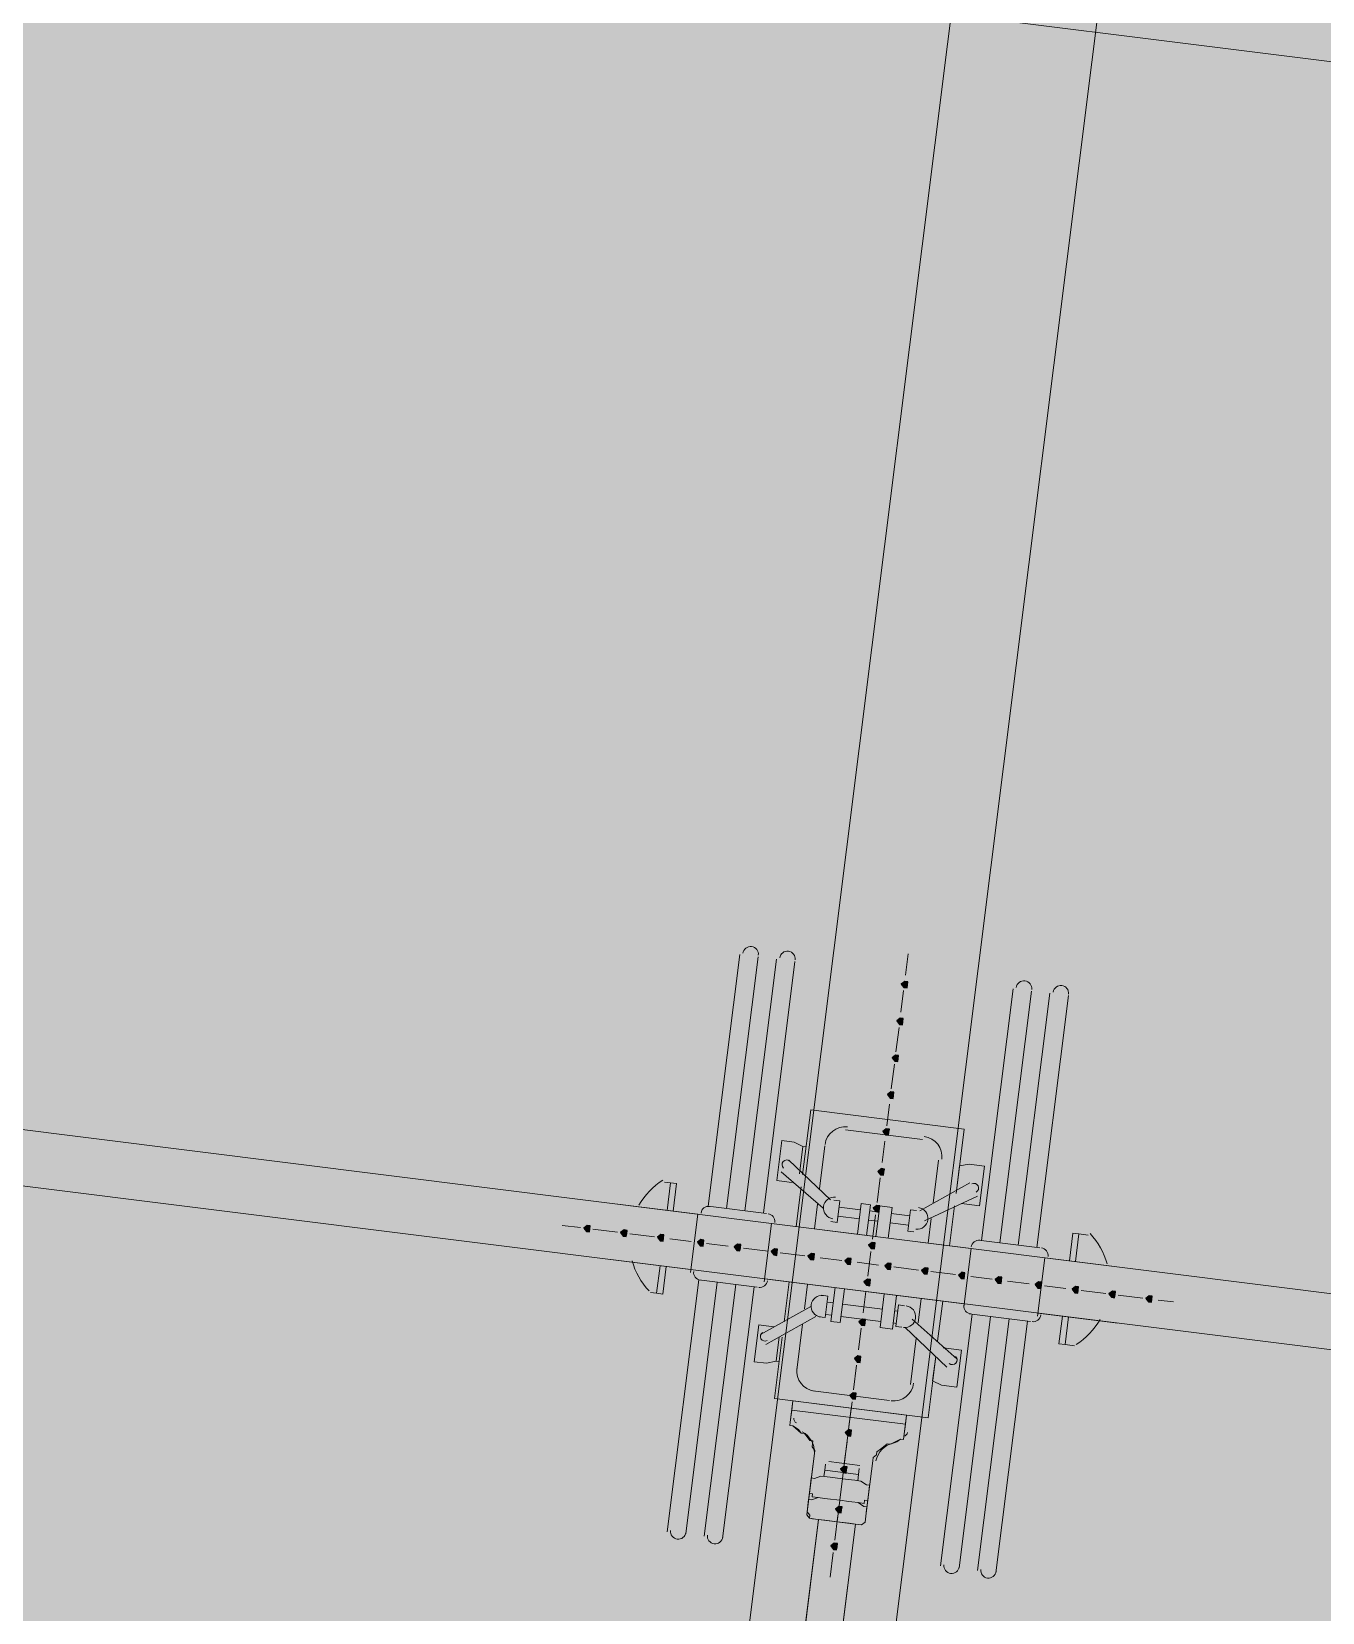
# Model space of a CAD drawing. Header units: metres. Extents: x -4 to 509425, y 7549 to 4732445.
# Drawn here: x 476064.568 to 476068.098, y 4719738.14 to 4719742.464 of the extents above; entities that cross this region are included whole.
import ezdxf

# ---------------------------------------------------------------- set-up
doc = ezdxf.new("R2010")
doc.units = ezdxf.units.M
doc.header["$LTSCALE"] = 0.01
doc.header["$MEASUREMENT"] = 0
doc.layers.get('0').update_dxf_attribs({"lineweight": 0})
doc.layers.add('_SUBESTACIÓN', color=1, linetype='Continuous')
doc.layers.add('SUBESTACION LA VID', color=253, linetype='Continuous')

# ---------------------------------------------------------------- blocks, each defined once
blk = doc.blocks.new('A$Cfff6051d')
at = {"layer": 'SUBESTACION LA VID', "transparency": 33554687}
h = blk.add_hatch(color=256, dxfattribs=at)
h.dxf.hatch_style = 2
h.paths.add_polyline_path([(476066.9637, 4719739.8566), (476066.9648, 4719739.865), (476066.9564, 4719739.866), (476066.9469, 4719739.8587), (476066.9542, 4719739.8492), (476066.9626, 4719739.8481)])
h = blk.add_hatch(color=256, dxfattribs=at)
h.dxf.hatch_style = 2
h.paths.add_polyline_path([(476066.9511, 4719739.7557), (476066.9521, 4719739.7641), (476066.9437, 4719739.7652), (476066.9343, 4719739.7579), (476066.9416, 4719739.7484), (476066.95, 4719739.7473)])
h = blk.add_hatch(color=256, dxfattribs=at)
h.dxf.hatch_style = 2
h.paths.add_polyline_path([(476066.9384, 4719739.6549), (476066.9395, 4719739.6633), (476066.9311, 4719739.6644), (476066.9216, 4719739.657), (476066.929, 4719739.6476), (476066.9374, 4719739.6465)])
h = blk.add_hatch(color=256, dxfattribs=at)
h.dxf.hatch_style = 2
h.paths.add_polyline_path([(476066.9258, 4719739.5541), (476066.9268, 4719739.5625), (476066.9184, 4719739.5636), (476066.909, 4719739.5562), (476066.9163, 4719739.5468), (476066.9247, 4719739.5457)])
h = blk.add_hatch(color=256, dxfattribs=at)
h.dxf.hatch_style = 2
h.paths.add_polyline_path([(476066.9131, 4719739.4533), (476066.9142, 4719739.4617), (476066.9058, 4719739.4628), (476066.8963, 4719739.4554), (476066.9037, 4719739.446), (476066.9121, 4719739.4449)])
h = blk.add_hatch(color=256, dxfattribs=at)
h.dxf.hatch_style = 2
h.paths.add_polyline_path([(476066.8995, 4719739.3441), (476066.9005, 4719739.3525), (476066.8921, 4719739.3536), (476066.8827, 4719739.3462), (476066.89, 4719739.3368), (476066.8984, 4719739.3357)])
h = blk.add_hatch(color=256, dxfattribs=at)
h.dxf.hatch_style = 2
h.paths.add_polyline_path([(476066.8868, 4719739.2433), (476066.8879, 4719739.2517), (476066.8795, 4719739.2528), (476066.87, 4719739.2454), (476066.8774, 4719739.236), (476066.8858, 4719739.2349)])
h = blk.add_hatch(color=256, dxfattribs=at)
h.dxf.hatch_style = 2
h.paths.add_polyline_path([(476066.095, 4719739.189), (476066.0961, 4719739.1974), (476066.0877, 4719739.1985), (476066.0782, 4719739.1911), (476066.0856, 4719739.1817), (476066.094, 4719739.1806)])
h = blk.add_hatch(color=256, dxfattribs=at)
h.dxf.hatch_style = 2
h.paths.add_polyline_path([(476066.1958, 4719739.1764), (476066.1969, 4719739.1848), (476066.1885, 4719739.1858), (476066.179, 4719739.1785), (476066.1864, 4719739.169), (476066.1948, 4719739.168)])
h = blk.add_hatch(color=256, dxfattribs=at)
h.dxf.hatch_style = 2
h.paths.add_polyline_path([(476066.2966, 4719739.1637), (476066.2977, 4719739.1721), (476066.2893, 4719739.1732), (476066.2798, 4719739.1658), (476066.2872, 4719739.1564), (476066.2956, 4719739.1553)])
h = blk.add_hatch(color=256, dxfattribs=at)
h.dxf.hatch_style = 2
h.paths.add_polyline_path([(476066.4058, 4719739.15), (476066.4069, 4719739.1584), (476066.3985, 4719739.1595), (476066.389, 4719739.1521), (476066.3964, 4719739.1427), (476066.4048, 4719739.1416)])
h = blk.add_hatch(color=256, dxfattribs=at)
h.dxf.hatch_style = 2
h.paths.add_polyline_path([(476066.5067, 4719739.1374), (476066.5077, 4719739.1458), (476066.4993, 4719739.1469), (476066.4899, 4719739.1395), (476066.4972, 4719739.1301), (476066.5056, 4719739.129)])
h = blk.add_hatch(color=256, dxfattribs=at)
h.dxf.hatch_style = 2
h.paths.add_polyline_path([(476066.8742, 4719739.1425), (476066.8752, 4719739.1509), (476066.8668, 4719739.152), (476066.8574, 4719739.1446), (476066.8647, 4719739.1352), (476066.8731, 4719739.1341)])
h = blk.add_hatch(color=256, dxfattribs=at)
h.dxf.hatch_style = 2
h.paths.add_polyline_path([(476066.6075, 4719739.1248), (476066.6085, 4719739.1332), (476066.6001, 4719739.1342), (476066.5907, 4719739.1269), (476066.598, 4719739.1174), (476066.6064, 4719739.1164)])
h = blk.add_hatch(color=256, dxfattribs=at)
h.dxf.hatch_style = 2
h.paths.add_polyline_path([(476066.7083, 4719739.1121), (476066.7093, 4719739.1205), (476066.7009, 4719739.1216), (476066.6915, 4719739.1142), (476066.6988, 4719739.1048), (476066.7072, 4719739.1037)])
h = blk.add_hatch(color=256, dxfattribs=at)
h.dxf.hatch_style = 2
h.paths.add_polyline_path([(476066.8091, 4719739.0995), (476066.8101, 4719739.1079), (476066.8017, 4719739.1089), (476066.7923, 4719739.1016), (476066.7996, 4719739.0921), (476066.808, 4719739.0911)])
h = blk.add_hatch(color=256, dxfattribs=at)
h.dxf.hatch_style = 2
h.paths.add_polyline_path([(476066.9183, 4719739.0858), (476066.9193, 4719739.0942), (476066.9109, 4719739.0953), (476066.9015, 4719739.0879), (476066.9088, 4719739.0785), (476066.9172, 4719739.0774)])
h = blk.add_hatch(color=256, dxfattribs=at)
h.dxf.hatch_style = 2
h.paths.add_polyline_path([(476067.0191, 4719739.0732), (476067.0201, 4719739.0816), (476067.0117, 4719739.0826), (476067.0023, 4719739.0753), (476067.0096, 4719739.0658), (476067.018, 4719739.0648)])
h = blk.add_hatch(color=256, dxfattribs=at)
h.dxf.hatch_style = 2
h.paths.add_polyline_path([(476067.1199, 4719739.0605), (476067.1209, 4719739.0689), (476067.1125, 4719739.07), (476067.1031, 4719739.0626), (476067.1104, 4719739.0532), (476067.1188, 4719739.0521)])
h = blk.add_hatch(color=256, dxfattribs=at)
h.dxf.hatch_style = 2
h.paths.add_polyline_path([(476067.2207, 4719739.0479), (476067.2217, 4719739.0563), (476067.2133, 4719739.0573), (476067.2039, 4719739.05), (476067.2112, 4719739.0405), (476067.2196, 4719739.0395)])
h = blk.add_hatch(color=256, dxfattribs=at)
h.dxf.hatch_style = 2
h.paths.add_polyline_path([(476066.8615, 4719739.0417), (476066.8626, 4719739.0501), (476066.8542, 4719739.0512), (476066.8447, 4719739.0438), (476066.8521, 4719739.0344), (476066.8605, 4719739.0333)])
h = blk.add_hatch(color=256, dxfattribs=at)
h.dxf.hatch_style = 2
h.paths.add_polyline_path([(476067.3299, 4719739.0342), (476067.3309, 4719739.0426), (476067.3225, 4719739.0436), (476067.3131, 4719739.0363), (476067.3204, 4719739.0268), (476067.3288, 4719739.0258)])
h = blk.add_hatch(color=256, dxfattribs=at)
h.dxf.hatch_style = 2
h.paths.add_polyline_path([(476067.4307, 4719739.0216), (476067.4317, 4719739.03), (476067.4233, 4719739.031), (476067.4139, 4719739.0237), (476067.4212, 4719739.0142), (476067.4296, 4719739.0132)])
h = blk.add_hatch(color=256, dxfattribs=at)
h.dxf.hatch_style = 2
h.paths.add_polyline_path([(476067.5315, 4719739.0089), (476067.5325, 4719739.0173), (476067.5241, 4719739.0184), (476067.5147, 4719739.011), (476067.522, 4719739.0016), (476067.5304, 4719739.0005)])
h = blk.add_hatch(color=256, dxfattribs=at)
h.dxf.hatch_style = 2
h.paths.add_polyline_path([(476067.6323, 4719738.9963), (476067.6333, 4719739.0047), (476067.6249, 4719739.0057), (476067.6155, 4719738.9984), (476067.6228, 4719738.9889), (476067.6312, 4719738.9879)])
h = blk.add_hatch(color=256, dxfattribs=at)
h.dxf.hatch_style = 2
h.paths.add_polyline_path([(476066.8479, 4719738.9325), (476066.8489, 4719738.9409), (476066.8405, 4719738.942), (476066.8311, 4719738.9346), (476066.8384, 4719738.9252), (476066.8468, 4719738.9241)])
h = blk.add_hatch(color=256, dxfattribs=at)
h.dxf.hatch_style = 2
h.paths.add_polyline_path([(476066.8352, 4719738.8317), (476066.8363, 4719738.8401), (476066.8279, 4719738.8412), (476066.8184, 4719738.8338), (476066.8258, 4719738.8244), (476066.8342, 4719738.8233)])
h = blk.add_hatch(color=256, dxfattribs=at)
h.dxf.hatch_style = 2
h.paths.add_polyline_path([(476066.8226, 4719738.7309), (476066.8236, 4719738.7393), (476066.8152, 4719738.7404), (476066.8058, 4719738.733), (476066.8131, 4719738.7236), (476066.8215, 4719738.7225)])
h = blk.add_hatch(color=256, dxfattribs=at)
h.dxf.hatch_style = 2
h.paths.add_polyline_path([(476066.8099, 4719738.6301), (476066.811, 4719738.6385), (476066.8026, 4719738.6396), (476066.7931, 4719738.6322), (476066.8005, 4719738.6228), (476066.8089, 4719738.6217)])
h = blk.add_hatch(color=256, dxfattribs=at)
h.dxf.hatch_style = 2
h.paths.add_polyline_path([(476066.7973, 4719738.5293), (476066.7984, 4719738.5377), (476066.79, 4719738.5388), (476066.7805, 4719738.5314), (476066.7878, 4719738.522), (476066.7962, 4719738.5209)])
h = blk.add_hatch(color=256, dxfattribs=at)
h.dxf.hatch_style = 2
h.paths.add_polyline_path([(476066.7836, 4719738.4201), (476066.7847, 4719738.4285), (476066.7763, 4719738.4295), (476066.7668, 4719738.4222), (476066.7742, 4719738.4127), (476066.7826, 4719738.4117)])
h = blk.add_hatch(color=256, dxfattribs=at)
h.dxf.hatch_style = 2
h.paths.add_polyline_path([(476066.771, 4719738.3193), (476066.772, 4719738.3277), (476066.7636, 4719738.3287), (476066.7542, 4719738.3214), (476066.7615, 4719738.3119), (476066.7699, 4719738.3109)])
at = {"layer": 'SUBESTACION LA VID', "lineweight": 15}
for p, q in [((476071.0063, 4719742.0204), (475975.2593, 4719754.0241)), ((476070.5903, 4719738.7022), (475974.8433, 4719750.706)), ((476070.5713, 4719738.551), (475974.8243, 4719750.5548)), ((476066.5048, 4719739.9397), (476066.4185, 4719739.2508)), ((476066.4689, 4719739.2445), (476066.5552, 4719739.9334)), ((476066.6056, 4719739.927), (476066.5193, 4719739.2382)), ((476066.5697, 4719739.2319), (476066.656, 4719739.9207)), ((476066.9658, 4719739.9416), (476066.9585, 4719739.8828)), ((476066.9532, 4719739.8408), (476066.9458, 4719739.782)), ((476067.1661, 4719739.1571), (476067.2525, 4719739.8459)), ((476067.3029, 4719739.8396), (476067.2165, 4719739.1508)), ((476067.2669, 4719739.1445), (476067.3533, 4719739.8333)), ((476067.4037, 4719739.827), (476067.3173, 4719739.1382)), ((476066.9406, 4719739.74), (476066.9321, 4719739.6728)), ((476066.9279, 4719739.6392), (476066.9195, 4719739.572)), ((476066.9142, 4719739.53), (476066.9069, 4719739.4712)), ((476066.6768, 4719739.3379), (476066.699, 4719739.5143)), ((476067.119, 4719739.4617), (476066.699, 4719739.5143)), ((476067.0045, 4719739.4333), (476066.7945, 4719739.4597)), ((476067.0969, 4719739.2853), (476067.119, 4719739.4617)), ((476066.723, 4719739.298), (476066.7378, 4719739.4156)), ((476066.9016, 4719739.4292), (476066.8942, 4719739.3704)), ((476066.639, 4719739.3768), (476066.7535, 4719739.2686)), ((476067.0338, 4719739.259), (476067.0486, 4719739.3766)), ((476066.2988, 4719739.317), (476066.3156, 4719739.3149)), ((476066.618, 4719739.3453), (476066.7335, 4719739.2455)), ((476066.8889, 4719739.3284), (476066.8805, 4719739.2612)), ((476067.1347, 4719739.3146), (476066.9971, 4719739.238)), ((476066.6589, 4719739.1951), (476066.6726, 4719739.3043)), ((476067.1557, 4719739.2779), (476067.0107, 4719739.2107)), ((476066.3901, 4719739.2288), (476066.1717, 4719739.2562)), ((476066.3701, 4719739.0692), (476066.3901, 4719739.2288)), ((476066.5781, 4719739.2308), (476066.4185, 4719739.2508)), ((476066.7093, 4719739.1888), (476066.7178, 4719739.256)), ((476066.8354, 4719739.2412), (476066.7766, 4719739.2486)), ((476066.8269, 4719739.174), (476066.8375, 4719739.258)), ((476066.8627, 4719739.2549), (476066.8375, 4719739.258)), ((476066.8521, 4719739.1709), (476066.8627, 4719739.2549)), ((476066.8858, 4719739.2349), (476066.8606, 4719739.2381)), ((476066.8763, 4719739.2276), (476066.8679, 4719739.1604)), ((476066.8773, 4719739.1677), (476066.8879, 4719739.2517)), ((476066.9215, 4719739.2475), (476066.8879, 4719739.2517)), ((476066.9109, 4719739.1635), (476066.9215, 4719739.2475)), ((476066.9698, 4719739.2244), (476066.9194, 4719739.2307)), ((476066.9887, 4719739.2391), (476066.9719, 4719739.2412)), ((476067.0789, 4719739.1424), (476067.0926, 4719739.2517)), ((476066.0698, 4719739.1922), (476066.0194, 4719739.1985)), ((476066.1706, 4719739.1795), (476066.1034, 4719739.188)), ((476066.5917, 4719739.2035), (476066.5717, 4719739.0439)), ((476067.1378, 4719739.1351), (476066.5917, 4719739.2035)), ((476066.8322, 4719739.216), (476066.7734, 4719739.2234)), ((476066.8826, 4719739.2097), (476066.8574, 4719739.2129)), ((476066.9666, 4719739.1992), (476066.9162, 4719739.2055)), ((476067.0201, 4719739.1498), (476067.0286, 4719739.217)), ((476066.2714, 4719739.1669), (476066.2042, 4719739.1753)), ((476066.3722, 4719739.1543), (476066.3134, 4719739.1616)), ((476066.473, 4719739.1416), (476066.4142, 4719739.149)), ((476067.1577, 4719739.1582), (476067.3257, 4719739.1371)), ((476067.458, 4719739.1717), (476067.4328, 4719739.1749)), ((476066.3712, 4719739.0776), (476066.1528, 4719739.105)), ((476066.5823, 4719739.1279), (476066.5151, 4719739.1363)), ((476066.6831, 4719739.1153), (476066.6159, 4719739.1237)), ((476066.7839, 4719739.1026), (476066.7251, 4719739.11)), ((476066.8847, 4719739.09), (476066.8259, 4719739.0974)), ((476066.8637, 4719739.1268), (476066.8552, 4719739.0596)), ((476067.1378, 4719739.1351), (476067.1177, 4719738.9755)), ((476067.3194, 4719738.9502), (476067.3394, 4719739.1098)), ((476067.3394, 4719739.1098), (476067.5578, 4719739.0824)), ((476066.2945, 4719739.0104), (476066.304, 4719739.086)), ((476066.9939, 4719739.0763), (476066.9267, 4719739.0847)), ((476067.0947, 4719739.0637), (476067.0275, 4719739.0721)), ((476067.1955, 4719739.051), (476067.1367, 4719739.0584)), ((476066.2777, 4719739.0125), (476066.2609, 4719739.0146)), ((476066.3068, 4719738.3604), (476066.3932, 4719739.0492)), ((476066.4436, 4719739.0429), (476066.3572, 4719738.3541)), ((476066.5528, 4719739.0292), (476066.3932, 4719739.0492)), ((476066.4077, 4719738.3478), (476066.494, 4719739.0366)), ((476066.5444, 4719739.0303), (476066.4581, 4719738.3415)), ((476067.1188, 4719738.9839), (476066.5728, 4719739.0523)), ((476066.6263, 4719738.9347), (476066.64, 4719739.0439)), ((476066.682, 4719738.9704), (476066.6904, 4719739.0376)), ((476066.766, 4719739.0281), (476066.7544, 4719738.9357)), ((476066.7912, 4719739.0249), (476066.7796, 4719738.9325)), ((476066.85, 4719739.0176), (476066.8426, 4719738.9588)), ((476066.9004, 4719739.0113), (476066.8888, 4719738.9188)), ((476067.2963, 4719739.0384), (476067.2375, 4719739.0458)), ((476067.3971, 4719739.0258), (476067.3383, 4719739.0331)), ((476067.5063, 4719739.0121), (476067.4391, 4719739.0205)), ((476066.5622, 4719738.9001), (476066.6998, 4719738.9767)), ((476066.7607, 4719738.9861), (476066.7439, 4719738.9882)), ((476066.8951, 4719738.9692), (476066.7859, 4719738.9829)), ((476066.934, 4719739.007), (476066.9224, 4719738.9146)), ((476066.9928, 4719738.9314), (476067.0012, 4719738.9986)), ((476067.0463, 4719738.882), (476067.06, 4719738.9912)), ((476067.6071, 4719738.9994), (476067.5399, 4719739.0079)), ((476067.6911, 4719738.9889), (476067.6491, 4719738.9942)), ((476066.5759, 4719738.8728), (476066.7135, 4719738.9494)), ((476066.6609, 4719738.8024), (476066.6767, 4719738.9284)), ((476066.7565, 4719738.9525), (476066.7397, 4719738.9546)), ((476066.7796, 4719738.9325), (476066.7544, 4719738.9357)), ((476066.8909, 4719738.9356), (476066.7817, 4719738.9493)), ((476066.9329, 4719738.9304), (476066.9245, 4719738.9314)), ((476066.9371, 4719738.964), (476066.9287, 4719738.965)), ((476067.0998, 4719738.8327), (476066.977, 4719738.9419)), ((476067.1408, 4719738.9555), (476067.0545, 4719738.2667)), ((476067.1049, 4719738.2604), (476067.1912, 4719738.9492)), ((476067.1324, 4719738.9566), (476067.3004, 4719738.9355)), ((476067.2416, 4719738.9429), (476067.1553, 4719738.254)), ((476067.2057, 4719738.2477), (476067.292, 4719738.9366)), ((476067.3204, 4719738.9586), (476067.5388, 4719738.9312)), ((476067.3781, 4719738.8746), (476067.3876, 4719738.9502)), ((476066.6, 4719738.7247), (476066.621, 4719738.8927)), ((476066.8373, 4719738.9168), (476066.83, 4719738.858)), ((476066.9224, 4719738.9146), (476066.8888, 4719738.9188)), ((476066.9487, 4719738.9199), (476066.9319, 4719738.922)), ((476067.0715, 4719738.8106), (476066.9571, 4719738.9188)), ((476066.9717, 4719738.7634), (476066.9875, 4719738.8894)), ((476067.02, 4719738.672), (476067.041, 4719738.84)), ((476067.3949, 4719738.8725), (476067.4201, 4719738.8693)), ((476066.8247, 4719738.816), (476066.8163, 4719738.7488)), ((476067.02, 4719738.672), (476066.6, 4719738.7247)), ((476066.915, 4719738.7193), (476066.705, 4719738.7456)), ((476066.8121, 4719738.7152), (476066.8036, 4719738.648)), ((476066.958, 4719738.6542), (476066.6472, 4719738.6932)), ((476066.6503, 4719738.6501), (476066.6734, 4719738.6302)), ((476066.7984, 4719738.606), (476066.791, 4719738.5472)), ((476066.917, 4719738.5996), (476066.9443, 4719738.6133)), ((476066.7091, 4719738.5745), (476066.6975, 4719738.4821)), ((476066.7396, 4719738.5451), (476066.7374, 4719738.5283)), ((476066.748, 4719738.544), (476066.748, 4719738.544)), ((476066.833, 4719738.5419), (476066.749, 4719738.5524)), ((476066.8571, 4719738.4621), (476066.8687, 4719738.5545)), ((476066.7857, 4719738.5052), (476066.7784, 4719738.4463)), ((476066.8298, 4719738.5167), (476066.832, 4719738.5335)), ((476066.6902, 4719738.4233), (476066.6975, 4719738.4821)), ((476066.8571, 4719738.4621), (476066.8498, 4719738.4033)), ((476066.7206, 4719738.3939), (476066.4141, 4719735.9494)), ((476066.8214, 4719738.3812), (476066.5149, 4719735.9367)), ((476066.7731, 4719738.4043), (476066.7647, 4719738.3371)), ((476066.7605, 4719738.3035), (476066.752, 4719738.2363))]:
    blk.add_line(p, q, dxfattribs=at)
at = {"layer": 'SUBESTACION LA VID', "lineweight": 0}
blk.add_line((476066.7206, 4719738.3939), (476066.8214, 4719738.3812), dxfattribs=at)
at = {"layer": 'SUBESTACION LA VID', "lineweight": 15}
for points in [[(476070.2133, 4719767.478), (476069.9721, 4719765.5543), (476065.5889, 4719730.5921)], [(476065.9837, 4719730.5426), (476070.3669, 4719765.5048), (476070.6081, 4719767.4285)], [(476071.0063, 4719742.0204), (476071.0252, 4719742.1716), (475975.2782, 4719754.1753), (475975.2593, 4719754.0241), (476071.0063, 4719742.0204)], [(476070.5713, 4719738.551), (476070.5903, 4719738.7022), (475974.8433, 4719750.706), (475974.8243, 4719750.5548), (476070.5713, 4719738.551)], [(476066.6065, 4719739.3211), (476066.6202, 4719739.4303), (476066.6538, 4719739.4261), (476066.6779, 4719739.4146)], [(476066.6863, 4719739.4135), (476066.6779, 4719739.4146), (476066.6684, 4719739.339)], [(476067.1105, 4719739.2579), (476067.1189, 4719739.2569), (476067.1609, 4719739.2516), (476067.1746, 4719739.3608), (476067.1326, 4719739.3661), (476067.1063, 4719739.3609), (476067.0969, 4719739.2853)], [(476066.3229, 4719739.2372), (476066.3324, 4719739.3128), (476066.3156, 4719739.3149), (476066.3061, 4719739.2393)], [(476066.6065, 4719739.3211), (476066.6401, 4719739.3169), (476066.6485, 4719739.3159)], [(476066.7545, 4719739.2087), (476066.7713, 4719739.2066), (476066.7787, 4719739.2654), (476066.7619, 4719739.2675)], [(476066.9813, 4719739.1803), (476066.9645, 4719739.1824), (476066.9719, 4719739.2412)], [(476067.4066, 4719739.1014), (476067.416, 4719739.177), (476067.4328, 4719739.1749), (476067.4234, 4719739.0993)], [(476066.2872, 4719739.0881), (476066.2777, 4719739.0125), (476066.2945, 4719739.0104)], [(476066.7292, 4719739.0071), (476066.746, 4719739.005), (476066.7387, 4719738.9462), (476066.7219, 4719738.9483)], [(476066.956, 4719738.9787), (476066.9392, 4719738.9808), (476066.9319, 4719738.922)], [(476066.557, 4719738.9263), (476066.5443, 4719738.8255), (476066.5779, 4719738.8213), (476066.6042, 4719738.8265)], [(476066.557, 4719738.9263), (476066.5906, 4719738.9221), (476066.599, 4719738.9211)], [(476067.4044, 4719738.9481), (476067.3949, 4719738.8725), (476067.3781, 4719738.8746)], [(476066.6126, 4719738.8255), (476066.6042, 4719738.8265), (476066.6126, 4719738.8937)], [(476067.061, 4719738.8631), (476067.0694, 4719738.8621), (476067.1114, 4719738.8568), (476067.0988, 4719738.756), (476067.0568, 4719738.7613), (476067.0326, 4719738.7728), (476067.041, 4719738.84)], [(476066.643, 4719738.6596), (476066.6504, 4719738.7184), (476066.81, 4719738.6984), (476066.771, 4719738.3875), (476066.7374, 4719738.3918), (476066.7206, 4719738.3939), (476066.7122, 4719738.3949), (476066.7038, 4719738.396), (476066.6954, 4719738.397), (476066.6965, 4719738.4054), (476066.6891, 4719738.4149), (476066.6902, 4719738.4233), (476066.6912, 4719738.4317), (476066.6975, 4719738.4821), (476066.7091, 4719738.5745), (476066.7102, 4719738.5829), (476066.7028, 4719738.5923), (476066.7039, 4719738.6007), (476066.7049, 4719738.6091), (476066.6965, 4719738.6102), (476066.6892, 4719738.6196), (476066.6818, 4719738.6291), (476066.6734, 4719738.6302), (476066.6661, 4719738.6396), (476066.6503, 4719738.6501), (476066.6419, 4719738.6512), (476066.643, 4719738.6596)], [(476066.9538, 4719738.6206), (476066.958, 4719738.6542), (476066.9612, 4719738.6794), (476066.6504, 4719738.7184), (476066.6472, 4719738.6932), (476066.643, 4719738.6596)], [(476066.9538, 4719738.6206), (476066.9612, 4719738.6794), (476066.81, 4719738.6984), (476066.771, 4719738.3875), (476066.7962, 4719738.3844), (476066.8046, 4719738.3833), (476066.813, 4719738.3823), (476066.8214, 4719738.3812), (476066.8298, 4719738.3802), (476066.8382, 4719738.3791), (476066.8477, 4719738.3865), (476066.8487, 4719738.3949), (476066.8498, 4719738.4033), (476066.8508, 4719738.4117), (476066.8571, 4719738.4621), (476066.8687, 4719738.5545), (476066.8698, 4719738.5629), (476066.8792, 4719738.5702), (476066.8803, 4719738.5786), (476066.8897, 4719738.586), (476066.8992, 4719738.5933), (476066.9086, 4719738.6007), (476066.917, 4719738.5996), (476066.9349, 4719738.6059), (476066.9443, 4719738.6133), (476066.9527, 4719738.6122), (476066.9538, 4719738.6206)], [(476066.7857, 4719738.5052), (476066.8109, 4719738.502), (476066.8193, 4719738.5009), (476066.8362, 4719738.4988), (476066.8519, 4719738.4883), (476066.8603, 4719738.4873), (476066.8592, 4719738.4789), (476066.8582, 4719738.4705), (476066.8571, 4719738.4621), (476066.8561, 4719738.4537), (476066.855, 4719738.4453), (476066.8466, 4719738.4463), (476066.8456, 4719738.4379), (476066.8288, 4719738.44), (476066.812, 4719738.4421), (476066.8036, 4719738.4432), (476066.7784, 4719738.4463), (476066.7448, 4719738.4506), (476066.7364, 4719738.4516), (476066.7196, 4719738.4537), (476066.7028, 4719738.4558), (476066.7038, 4719738.4642), (476066.6954, 4719738.4653), (476066.6965, 4719738.4737), (476066.6975, 4719738.4821), (476066.6986, 4719738.4905), (476066.6996, 4719738.4989), (476066.7007, 4719738.5073), (476066.7091, 4719738.5062), (476066.7269, 4719738.5125), (476066.7437, 4719738.5104), (476066.7521, 4719738.5094), (476066.7857, 4719738.5052)], [(476066.8277, 4719738.4999), (476066.8298, 4719738.5167), (476066.7374, 4719738.5283), (476066.7353, 4719738.5115)], [(476066.6902, 4719738.4233), (476066.6912, 4719738.4317), (476066.6923, 4719738.4401), (476066.6933, 4719738.4485), (476066.7017, 4719738.4474), (476066.7196, 4719738.4537), (476066.7364, 4719738.4516), (476066.7448, 4719738.4506), (476066.7784, 4719738.4463), (476066.8036, 4719738.4432), (476066.812, 4719738.4421), (476066.8288, 4719738.44), (476066.8445, 4719738.4295), (476066.8529, 4719738.4285), (476066.8519, 4719738.4201), (476066.8508, 4719738.4117), (476066.8498, 4719738.4033), (476066.8487, 4719738.3949), (476066.8477, 4719738.3865), (476066.8382, 4719738.3791), (476066.8214, 4719738.3812), (476066.8046, 4719738.3833), (476066.7962, 4719738.3844), (476066.771, 4719738.3875), (476066.7374, 4719738.3918), (476066.729, 4719738.3928), (476066.7122, 4719738.3949), (476066.6954, 4719738.397), (476066.6881, 4719738.4065), (476066.6891, 4719738.4149), (476066.6902, 4719738.4233)], [(476066.7206, 4719738.3939), (476066.8214, 4719738.3812), (476066.5149, 4719735.9367), (476066.4141, 4719735.9494), (476066.7206, 4719738.3939)]]:
    blk.add_lwpolyline(points, dxfattribs=at)
at = {"layer": 'SUBESTACION LA VID'}
for points in [[(476066.9637, 4719739.8566), (476066.9648, 4719739.865), (476066.9564, 4719739.866), (476066.9469, 4719739.8587), (476066.9542, 4719739.8492), (476066.9626, 4719739.8481)], [(476066.9511, 4719739.7557), (476066.9521, 4719739.7641), (476066.9437, 4719739.7652), (476066.9343, 4719739.7579), (476066.9416, 4719739.7484), (476066.95, 4719739.7473)], [(476066.9384, 4719739.6549), (476066.9395, 4719739.6633), (476066.9311, 4719739.6644), (476066.9216, 4719739.657), (476066.929, 4719739.6476), (476066.9374, 4719739.6465)], [(476066.9258, 4719739.5541), (476066.9268, 4719739.5625), (476066.9184, 4719739.5636), (476066.909, 4719739.5562), (476066.9163, 4719739.5468), (476066.9247, 4719739.5457)], [(476066.9131, 4719739.4533), (476066.9142, 4719739.4617), (476066.9058, 4719739.4628), (476066.8963, 4719739.4554), (476066.9037, 4719739.446), (476066.9121, 4719739.4449)], [(476066.8995, 4719739.3441), (476066.9005, 4719739.3525), (476066.8921, 4719739.3536), (476066.8827, 4719739.3462), (476066.89, 4719739.3368), (476066.8984, 4719739.3357)], [(476066.8868, 4719739.2433), (476066.8879, 4719739.2517), (476066.8795, 4719739.2528), (476066.87, 4719739.2454), (476066.8774, 4719739.236), (476066.8858, 4719739.2349)], [(476066.095, 4719739.189), (476066.0961, 4719739.1974), (476066.0877, 4719739.1985), (476066.0782, 4719739.1911), (476066.0856, 4719739.1817), (476066.094, 4719739.1806)], [(476066.1958, 4719739.1764), (476066.1969, 4719739.1848), (476066.1885, 4719739.1858), (476066.179, 4719739.1785), (476066.1864, 4719739.169), (476066.1948, 4719739.168)], [(476066.2966, 4719739.1637), (476066.2977, 4719739.1721), (476066.2893, 4719739.1732), (476066.2798, 4719739.1658), (476066.2872, 4719739.1564), (476066.2956, 4719739.1553)], [(476066.4058, 4719739.15), (476066.4069, 4719739.1584), (476066.3985, 4719739.1595), (476066.389, 4719739.1521), (476066.3964, 4719739.1427), (476066.4048, 4719739.1416)], [(476066.5067, 4719739.1374), (476066.5077, 4719739.1458), (476066.4993, 4719739.1469), (476066.4899, 4719739.1395), (476066.4972, 4719739.1301), (476066.5056, 4719739.129)], [(476066.8742, 4719739.1425), (476066.8752, 4719739.1509), (476066.8668, 4719739.152), (476066.8574, 4719739.1446), (476066.8647, 4719739.1352), (476066.8731, 4719739.1341)], [(476066.6075, 4719739.1248), (476066.6085, 4719739.1332), (476066.6001, 4719739.1342), (476066.5907, 4719739.1269), (476066.598, 4719739.1174), (476066.6064, 4719739.1164)], [(476066.7083, 4719739.1121), (476066.7093, 4719739.1205), (476066.7009, 4719739.1216), (476066.6915, 4719739.1142), (476066.6988, 4719739.1048), (476066.7072, 4719739.1037)], [(476066.8091, 4719739.0995), (476066.8101, 4719739.1079), (476066.8017, 4719739.1089), (476066.7923, 4719739.1016), (476066.7996, 4719739.0921), (476066.808, 4719739.0911)], [(476066.9183, 4719739.0858), (476066.9193, 4719739.0942), (476066.9109, 4719739.0953), (476066.9015, 4719739.0879), (476066.9088, 4719739.0785), (476066.9172, 4719739.0774)], [(476067.0191, 4719739.0732), (476067.0201, 4719739.0816), (476067.0117, 4719739.0826), (476067.0023, 4719739.0753), (476067.0096, 4719739.0658), (476067.018, 4719739.0648)], [(476067.1199, 4719739.0605), (476067.1209, 4719739.0689), (476067.1125, 4719739.07), (476067.1031, 4719739.0626), (476067.1104, 4719739.0532), (476067.1188, 4719739.0521)], [(476067.2207, 4719739.0479), (476067.2217, 4719739.0563), (476067.2133, 4719739.0573), (476067.2039, 4719739.05), (476067.2112, 4719739.0405), (476067.2196, 4719739.0395)], [(476066.8615, 4719739.0417), (476066.8626, 4719739.0501), (476066.8542, 4719739.0512), (476066.8447, 4719739.0438), (476066.8521, 4719739.0344), (476066.8605, 4719739.0333)], [(476067.3299, 4719739.0342), (476067.3309, 4719739.0426), (476067.3225, 4719739.0436), (476067.3131, 4719739.0363), (476067.3204, 4719739.0268), (476067.3288, 4719739.0258)], [(476067.4307, 4719739.0216), (476067.4317, 4719739.03), (476067.4233, 4719739.031), (476067.4139, 4719739.0237), (476067.4212, 4719739.0142), (476067.4296, 4719739.0132)], [(476067.5315, 4719739.0089), (476067.5325, 4719739.0173), (476067.5241, 4719739.0184), (476067.5147, 4719739.011), (476067.522, 4719739.0016), (476067.5304, 4719739.0005)], [(476067.6323, 4719738.9963), (476067.6333, 4719739.0047), (476067.6249, 4719739.0057), (476067.6155, 4719738.9984), (476067.6228, 4719738.9889), (476067.6312, 4719738.9879)], [(476066.8479, 4719738.9325), (476066.8489, 4719738.9409), (476066.8405, 4719738.942), (476066.8311, 4719738.9346), (476066.8384, 4719738.9252), (476066.8468, 4719738.9241)], [(476066.8352, 4719738.8317), (476066.8363, 4719738.8401), (476066.8279, 4719738.8412), (476066.8184, 4719738.8338), (476066.8258, 4719738.8244), (476066.8342, 4719738.8233)], [(476066.8226, 4719738.7309), (476066.8236, 4719738.7393), (476066.8152, 4719738.7404), (476066.8058, 4719738.733), (476066.8131, 4719738.7236), (476066.8215, 4719738.7225)], [(476066.8099, 4719738.6301), (476066.811, 4719738.6385), (476066.8026, 4719738.6396), (476066.7931, 4719738.6322), (476066.8005, 4719738.6228), (476066.8089, 4719738.6217)], [(476066.7973, 4719738.5293), (476066.7984, 4719738.5377), (476066.79, 4719738.5388), (476066.7805, 4719738.5314), (476066.7878, 4719738.522), (476066.7962, 4719738.5209)], [(476066.7836, 4719738.4201), (476066.7847, 4719738.4285), (476066.7763, 4719738.4295), (476066.7668, 4719738.4222), (476066.7742, 4719738.4127), (476066.7826, 4719738.4117)], [(476066.771, 4719738.3193), (476066.772, 4719738.3277), (476066.7636, 4719738.3287), (476066.7542, 4719738.3214), (476066.7615, 4719738.3119), (476066.7699, 4719738.3109)]]:
    blk.add_lwpolyline(points, close=True, dxfattribs=at)
at = {"layer": 'SUBESTACION LA VID', "lineweight": 0}
for points in [[(476066.9637, 4719739.8566), (476066.9648, 4719739.865), (476066.9564, 4719739.866), (476066.9469, 4719739.8587), (476066.9542, 4719739.8492), (476066.9626, 4719739.8481)], [(476066.9511, 4719739.7557), (476066.9521, 4719739.7641), (476066.9437, 4719739.7652), (476066.9343, 4719739.7579), (476066.9416, 4719739.7484), (476066.95, 4719739.7473)], [(476066.9384, 4719739.6549), (476066.9395, 4719739.6633), (476066.9311, 4719739.6644), (476066.9216, 4719739.657), (476066.929, 4719739.6476), (476066.9374, 4719739.6465)], [(476066.9258, 4719739.5541), (476066.9268, 4719739.5625), (476066.9184, 4719739.5636), (476066.909, 4719739.5562), (476066.9163, 4719739.5468), (476066.9247, 4719739.5457)], [(476066.9131, 4719739.4533), (476066.9142, 4719739.4617), (476066.9058, 4719739.4628), (476066.8963, 4719739.4554), (476066.9037, 4719739.446), (476066.9121, 4719739.4449)], [(476066.8995, 4719739.3441), (476066.9005, 4719739.3525), (476066.8921, 4719739.3536), (476066.8827, 4719739.3462), (476066.89, 4719739.3368), (476066.8984, 4719739.3357)], [(476066.8868, 4719739.2433), (476066.8879, 4719739.2517), (476066.8795, 4719739.2528), (476066.87, 4719739.2454), (476066.8774, 4719739.236), (476066.8858, 4719739.2349)], [(476066.095, 4719739.189), (476066.0961, 4719739.1974), (476066.0877, 4719739.1985), (476066.0782, 4719739.1911), (476066.0856, 4719739.1817), (476066.094, 4719739.1806)], [(476066.1958, 4719739.1764), (476066.1969, 4719739.1848), (476066.1885, 4719739.1858), (476066.179, 4719739.1785), (476066.1864, 4719739.169), (476066.1948, 4719739.168)], [(476066.2966, 4719739.1637), (476066.2977, 4719739.1721), (476066.2893, 4719739.1732), (476066.2798, 4719739.1658), (476066.2872, 4719739.1564), (476066.2956, 4719739.1553)], [(476066.4058, 4719739.15), (476066.4069, 4719739.1584), (476066.3985, 4719739.1595), (476066.389, 4719739.1521), (476066.3964, 4719739.1427), (476066.4048, 4719739.1416)], [(476066.5067, 4719739.1374), (476066.5077, 4719739.1458), (476066.4993, 4719739.1469), (476066.4899, 4719739.1395), (476066.4972, 4719739.1301), (476066.5056, 4719739.129)], [(476066.8742, 4719739.1425), (476066.8752, 4719739.1509), (476066.8668, 4719739.152), (476066.8574, 4719739.1446), (476066.8647, 4719739.1352), (476066.8731, 4719739.1341)], [(476066.6075, 4719739.1248), (476066.6085, 4719739.1332), (476066.6001, 4719739.1342), (476066.5907, 4719739.1269), (476066.598, 4719739.1174), (476066.6064, 4719739.1164)], [(476066.7083, 4719739.1121), (476066.7093, 4719739.1205), (476066.7009, 4719739.1216), (476066.6915, 4719739.1142), (476066.6988, 4719739.1048), (476066.7072, 4719739.1037)], [(476066.8091, 4719739.0995), (476066.8101, 4719739.1079), (476066.8017, 4719739.1089), (476066.7923, 4719739.1016), (476066.7996, 4719739.0921), (476066.808, 4719739.0911)], [(476066.9183, 4719739.0858), (476066.9193, 4719739.0942), (476066.9109, 4719739.0953), (476066.9015, 4719739.0879), (476066.9088, 4719739.0785), (476066.9172, 4719739.0774)], [(476067.0191, 4719739.0732), (476067.0201, 4719739.0816), (476067.0117, 4719739.0826), (476067.0023, 4719739.0753), (476067.0096, 4719739.0658), (476067.018, 4719739.0648)], [(476067.1199, 4719739.0605), (476067.1209, 4719739.0689), (476067.1125, 4719739.07), (476067.1031, 4719739.0626), (476067.1104, 4719739.0532), (476067.1188, 4719739.0521)], [(476067.2207, 4719739.0479), (476067.2217, 4719739.0563), (476067.2133, 4719739.0573), (476067.2039, 4719739.05), (476067.2112, 4719739.0405), (476067.2196, 4719739.0395)], [(476066.8615, 4719739.0417), (476066.8626, 4719739.0501), (476066.8542, 4719739.0512), (476066.8447, 4719739.0438), (476066.8521, 4719739.0344), (476066.8605, 4719739.0333)], [(476067.3299, 4719739.0342), (476067.3309, 4719739.0426), (476067.3225, 4719739.0436), (476067.3131, 4719739.0363), (476067.3204, 4719739.0268), (476067.3288, 4719739.0258)], [(476067.4307, 4719739.0216), (476067.4317, 4719739.03), (476067.4233, 4719739.031), (476067.4139, 4719739.0237), (476067.4212, 4719739.0142), (476067.4296, 4719739.0132)], [(476067.5315, 4719739.0089), (476067.5325, 4719739.0173), (476067.5241, 4719739.0184), (476067.5147, 4719739.011), (476067.522, 4719739.0016), (476067.5304, 4719739.0005)], [(476067.6323, 4719738.9963), (476067.6333, 4719739.0047), (476067.6249, 4719739.0057), (476067.6155, 4719738.9984), (476067.6228, 4719738.9889), (476067.6312, 4719738.9879)], [(476066.8479, 4719738.9325), (476066.8489, 4719738.9409), (476066.8405, 4719738.942), (476066.8311, 4719738.9346), (476066.8384, 4719738.9252), (476066.8468, 4719738.9241)], [(476066.8352, 4719738.8317), (476066.8363, 4719738.8401), (476066.8279, 4719738.8412), (476066.8184, 4719738.8338), (476066.8258, 4719738.8244), (476066.8342, 4719738.8233)], [(476066.8226, 4719738.7309), (476066.8236, 4719738.7393), (476066.8152, 4719738.7404), (476066.8058, 4719738.733), (476066.8131, 4719738.7236), (476066.8215, 4719738.7225)], [(476066.8099, 4719738.6301), (476066.811, 4719738.6385), (476066.8026, 4719738.6396), (476066.7931, 4719738.6322), (476066.8005, 4719738.6228), (476066.8089, 4719738.6217)], [(476066.7973, 4719738.5293), (476066.7984, 4719738.5377), (476066.79, 4719738.5388), (476066.7805, 4719738.5314), (476066.7878, 4719738.522), (476066.7962, 4719738.5209)], [(476066.7836, 4719738.4201), (476066.7847, 4719738.4285), (476066.7763, 4719738.4295), (476066.7668, 4719738.4222), (476066.7742, 4719738.4127), (476066.7826, 4719738.4117)], [(476066.771, 4719738.3193), (476066.772, 4719738.3277), (476066.7636, 4719738.3287), (476066.7542, 4719738.3214), (476066.7615, 4719738.3119), (476066.7699, 4719738.3109)]]:
    blk.add_lwpolyline(points, close=True, dxfattribs=at)
blk.add_lwpolyline([(476066.7091, 4719738.5745), (476066.6912, 4719738.4317), (476066.6902, 4719738.4233), (476066.7091, 4719738.5745), (476066.6891, 4719738.4149)], dxfattribs=at)
at = {"layer": 'SUBESTACION LA VID', "lineweight": 15}
for points in [[(476066.5558, 4719739.9376), (476066.5572, 4719739.9492), (476066.549, 4719739.9597), (476066.5374, 4719739.9612), (476066.5258, 4719739.9626), (476066.5152, 4719739.9544), (476066.5138, 4719739.9428)], [(476066.6566, 4719739.9249), (476066.658, 4719739.9365), (476066.6498, 4719739.9471), (476066.6382, 4719739.9486), (476066.6266, 4719739.95), (476066.616, 4719739.9418), (476066.6146, 4719739.9302)], [(476067.3034, 4719739.8438), (476067.3049, 4719739.8554), (476067.2966, 4719739.866), (476067.285, 4719739.8675), (476067.2734, 4719739.8689), (476067.2629, 4719739.8607), (476067.2614, 4719739.8491)], [(476067.4042, 4719739.8312), (476067.4057, 4719739.8428), (476067.3974, 4719739.8534), (476067.3858, 4719739.8548), (476067.3742, 4719739.8563), (476067.3637, 4719739.848), (476067.3622, 4719739.8365)], [(476066.6418, 4719739.3741), (476066.6367, 4719739.3788), (476066.6286, 4719739.3784), (476066.6239, 4719739.3733), (476066.6192, 4719739.3681), (476066.6195, 4719739.3601), (476066.6247, 4719739.3553)], [(476067.1517, 4719739.2893), (476067.1579, 4719739.2926), (476067.1602, 4719739.3003), (476067.1569, 4719739.3065), (476067.1536, 4719739.3126), (476067.1459, 4719739.315), (476067.1397, 4719739.3117)], [(476066.7671, 4719739.2754), (476066.7509, 4719739.2774), (476066.7361, 4719739.2659), (476066.734, 4719739.2497), (476066.732, 4719739.2334), (476066.7435, 4719739.2186), (476066.7597, 4719739.2166)], [(476066.9866, 4719739.1882), (476067.0028, 4719739.1861), (476067.0176, 4719739.1976), (476067.0196, 4719739.2139), (476067.0217, 4719739.2301), (476067.0102, 4719739.2449), (476066.9939, 4719739.247)], [(476066.7334, 4719739.0066), (476066.7172, 4719739.0086), (476066.7024, 4719738.9971), (476066.7003, 4719738.9809), (476066.6983, 4719738.9646), (476066.7098, 4719738.9498), (476066.726, 4719738.9478)], [(476066.9529, 4719738.9193), (476066.9691, 4719738.9173), (476066.9839, 4719738.9288), (476066.9859, 4719738.9451), (476066.988, 4719738.9613), (476066.9765, 4719738.9761), (476066.9602, 4719738.9781)], [(476066.5683, 4719738.9055), (476066.5621, 4719738.9022), (476066.5598, 4719738.8945), (476066.5631, 4719738.8883), (476066.5664, 4719738.8821), (476066.5741, 4719738.8798), (476066.5803, 4719738.8831)], [(476067.0781, 4719738.8207), (476067.0833, 4719738.8159), (476067.0913, 4719738.8163), (476067.0961, 4719738.8215), (476067.1008, 4719738.8266), (476067.1005, 4719738.8347), (476067.0953, 4719738.8394)], [(476066.3158, 4719738.3636), (476066.3143, 4719738.352), (476066.3225, 4719738.3414), (476066.3341, 4719738.3399), (476066.3457, 4719738.3385), (476066.3563, 4719738.3467), (476066.3578, 4719738.3583)], [(476066.4166, 4719738.3509), (476066.4151, 4719738.3393), (476066.4234, 4719738.3287), (476066.4349, 4719738.3273), (476066.4465, 4719738.3258), (476066.4571, 4719738.3341), (476066.4586, 4719738.3457)], [(476067.0634, 4719738.2698), (476067.062, 4719738.2582), (476067.0702, 4719738.2476), (476067.0818, 4719738.2462), (476067.0934, 4719738.2447), (476067.104, 4719738.253), (476067.1054, 4719738.2646)], [(476067.1642, 4719738.2572), (476067.1628, 4719738.2456), (476067.171, 4719738.235), (476067.1826, 4719738.2336), (476067.1942, 4719738.2321), (476067.2048, 4719738.2403), (476067.2062, 4719738.2519)]]:
    blk.add_open_spline(points, degree=3, knots=[0, 0, 0, 0, 1, 1, 1, 2, 2, 2, 2], dxfattribs=at)
for points in [[(476066.7997, 4719739.4676), (476066.7696, 4719739.4713), (476066.7421, 4719739.4499), (476066.7383, 4719739.4198)], [(476067.0575, 4719739.3798), (476067.0613, 4719739.4099), (476067.0399, 4719739.4374), (476067.0098, 4719739.4412)], [(476066.2949, 4719739.3223), (476066.2679, 4719739.305), (476066.2454, 4719739.2814), (476066.2294, 4719739.2535)], [(476066.4227, 4719739.2503), (476066.4111, 4719739.2518), (476066.4005, 4719739.2435), (476066.3991, 4719739.232)], [(476066.6007, 4719739.2067), (476066.6021, 4719739.2183), (476066.5939, 4719739.2289), (476066.5823, 4719739.2303)], [(476067.1619, 4719739.1576), (476067.1503, 4719739.1591), (476067.1397, 4719739.1509), (476067.1383, 4719739.1393)], [(476067.5096, 4719739.093), (476067.501, 4719739.124), (476067.4851, 4719739.1524), (476067.4631, 4719739.1759)], [(476066.2104, 4719739.1017), (476066.219, 4719739.0708), (476066.2349, 4719739.0423), (476066.2569, 4719739.0189)], [(476067.3483, 4719739.1129), (476067.3497, 4719739.1245), (476067.3415, 4719739.1351), (476067.3299, 4719739.1366)], [(476066.379, 4719739.0723), (476066.3776, 4719739.0607), (476066.3858, 4719739.0502), (476066.3974, 4719739.0487)], [(476066.557, 4719739.0287), (476066.5686, 4719739.0272), (476066.5792, 4719739.0355), (476066.5806, 4719739.0471)], [(476067.1183, 4719738.9797), (476067.1168, 4719738.9681), (476067.125, 4719738.9575), (476067.1366, 4719738.956)], [(476067.3046, 4719738.935), (476067.3162, 4719738.9335), (476067.3268, 4719738.9417), (476067.3283, 4719738.9533)], [(476067.4251, 4719738.8724), (476067.4521, 4719738.8897), (476067.4746, 4719738.9133), (476067.4905, 4719738.9413)], [(476066.6614, 4719738.8066), (476066.6576, 4719738.7764), (476066.679, 4719738.7489), (476066.7092, 4719738.7451)], [(476066.9192, 4719738.7188), (476066.9493, 4719738.715), (476066.9768, 4719738.7364), (476066.9806, 4719738.7665)], [(476066.6529, 4719738.6707), (476066.6524, 4719738.6655), (476066.6553, 4719738.6604), (476066.66, 4719738.6581)], [(476066.709, 4719738.5753), (476066.7101, 4719738.5995), (476066.6973, 4719738.6222), (476066.6761, 4719738.6339)], [(476066.9537, 4719738.6213), (476066.9589, 4719738.6223), (476066.9629, 4719738.6265), (476066.9637, 4719738.6318)], [(476066.9238, 4719738.6028), (476066.9003, 4719738.5968), (476066.8823, 4719738.5779), (476066.8774, 4719738.5542)]]:
    blk.add_open_spline(points, degree=3, dxfattribs=at)

msp = doc.modelspace()

# ---------------------------------------------------------------- hatches: boundary and pattern name
at = {"layer": '_SUBESTACIÓN', "transparency": 33554559}
h = msp.add_hatch(color=1, dxfattribs=at)
h.dxf.hatch_style = 1
h.paths.add_polyline_path([(475968.6399, 4719805.825), (476089.9386, 4719790.615), (476078.1686, 4719696.74), (475956.8686, 4719711.9502)])

# ---------------------------------------------------------------- block references
at = {"linetype": 'Continuous'}
msp.add_blockref('A$Cfff6051d', (0, 0), dxfattribs=at)

doc.saveas('drawing.dxf')
